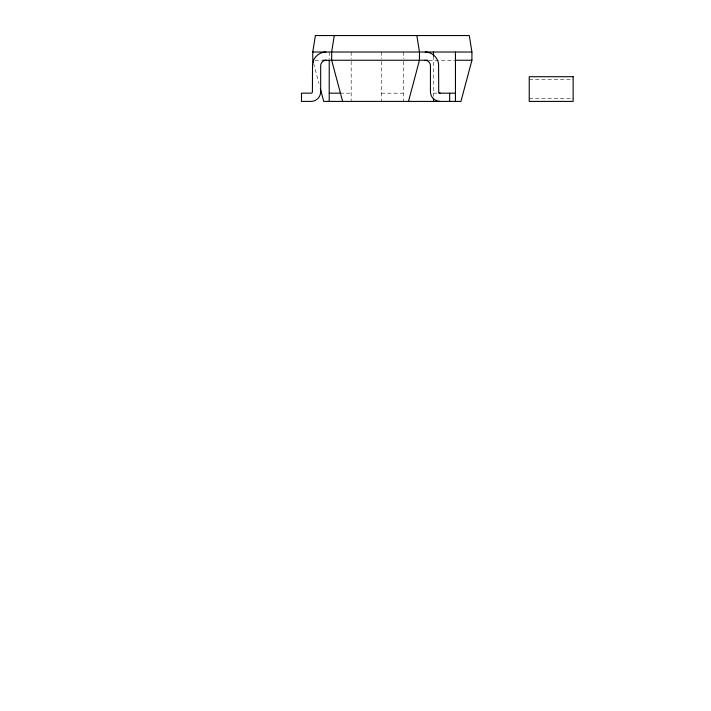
<?xml version="1.0" encoding="UTF-8"?>
<svg xmlns="http://www.w3.org/2000/svg" width="711" height="711" viewBox="0 0 711 711"><rect width="100%" height="100%" fill="white"/><g stroke="black" fill="none" stroke-linecap="round" stroke-linejoin="round"><path stroke-width="0.53" stroke-dasharray="3.56 2.67" d="M314.973 60.248L321.612 60.248M428.831 60.248L455.449 60.248M529.233 79.454L573.137 79.454M340.196 93.177L351.172 93.177M381.363 93.177L403.315 93.177M433.497 93.177L436.794 93.177M529.233 98.66L573.137 98.66M313.604 63.412L318.946 83.463M433.497 56.018L433.497 96.261M403.315 52.019L403.315 58.862M403.315 61.377L403.315 101.406M381.363 52.019L381.363 58.862M381.363 61.377L381.363 101.406M351.172 52.019L351.172 58.862M351.172 61.377L351.172 100.678M329.22 52.019L329.22 58.862"/><path stroke-width="1.07" d="M313.32 62.355L312.76 60.248L312.76 52.019L315.382 35.55L469.287 35.55L471.917 52.019L471.917 60.248L460.941 101.406L323.736 101.406L320.359 88.742M334.286 35.55L331.655 52.019L331.655 60.248L342.631 101.406M408.487 101.406L419.463 60.248L419.463 52.019L416.842 35.55M325.896 52.019L324.376 52.116A13.74 13.74 0 0 0 312.547 63.946L312.413 91.977A1.351 1.351 0 0 1 311.249 93.15L301.473 93.177L301.473 101.406L311.071 101.406A9.607 9.607 0 0 0 320.679 91.808L320.679 65.732A5.492 5.492 0 0 1 326.162 60.248M312.76 52.019L471.917 52.019M322.634 60.248L428.013 60.248M455.449 60.248L471.917 60.248M329.22 93.177L340.196 93.177M438.989 93.177L455.449 93.177M425.222 52.019L426.751 52.116A13.74 13.74 0 0 1 438.571 63.946L438.705 91.977A1.351 1.351 0 0 0 439.869 93.15L440.313 93.177M455.449 52.019L455.449 101.406M449.654 93.177L449.654 101.406M433.497 52.019L433.497 56.018M433.497 98.322L433.497 101.406M329.22 60.248L329.22 101.406M424.956 60.248A5.492 5.492 0 0 1 430.439 65.732L430.439 91.808A9.607 9.607 0 0 0 440.047 101.406M573.137 76.708L529.233 76.708L529.233 101.406L573.137 101.406L573.137 76.708"/></g></svg>
